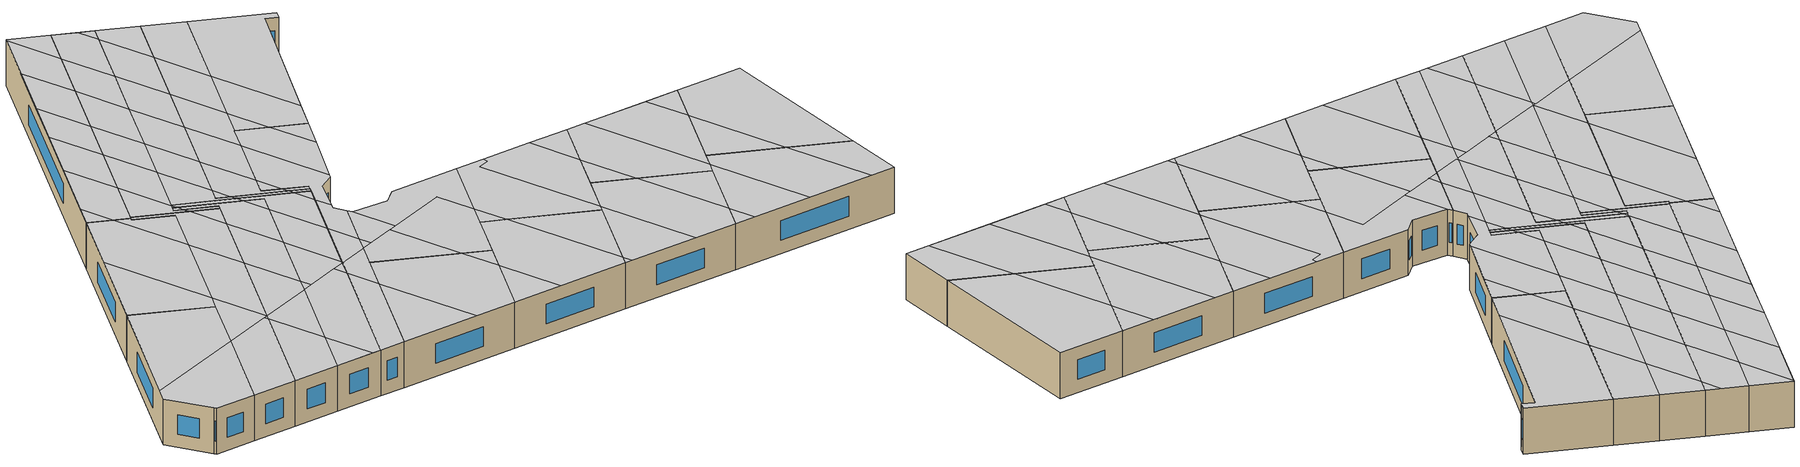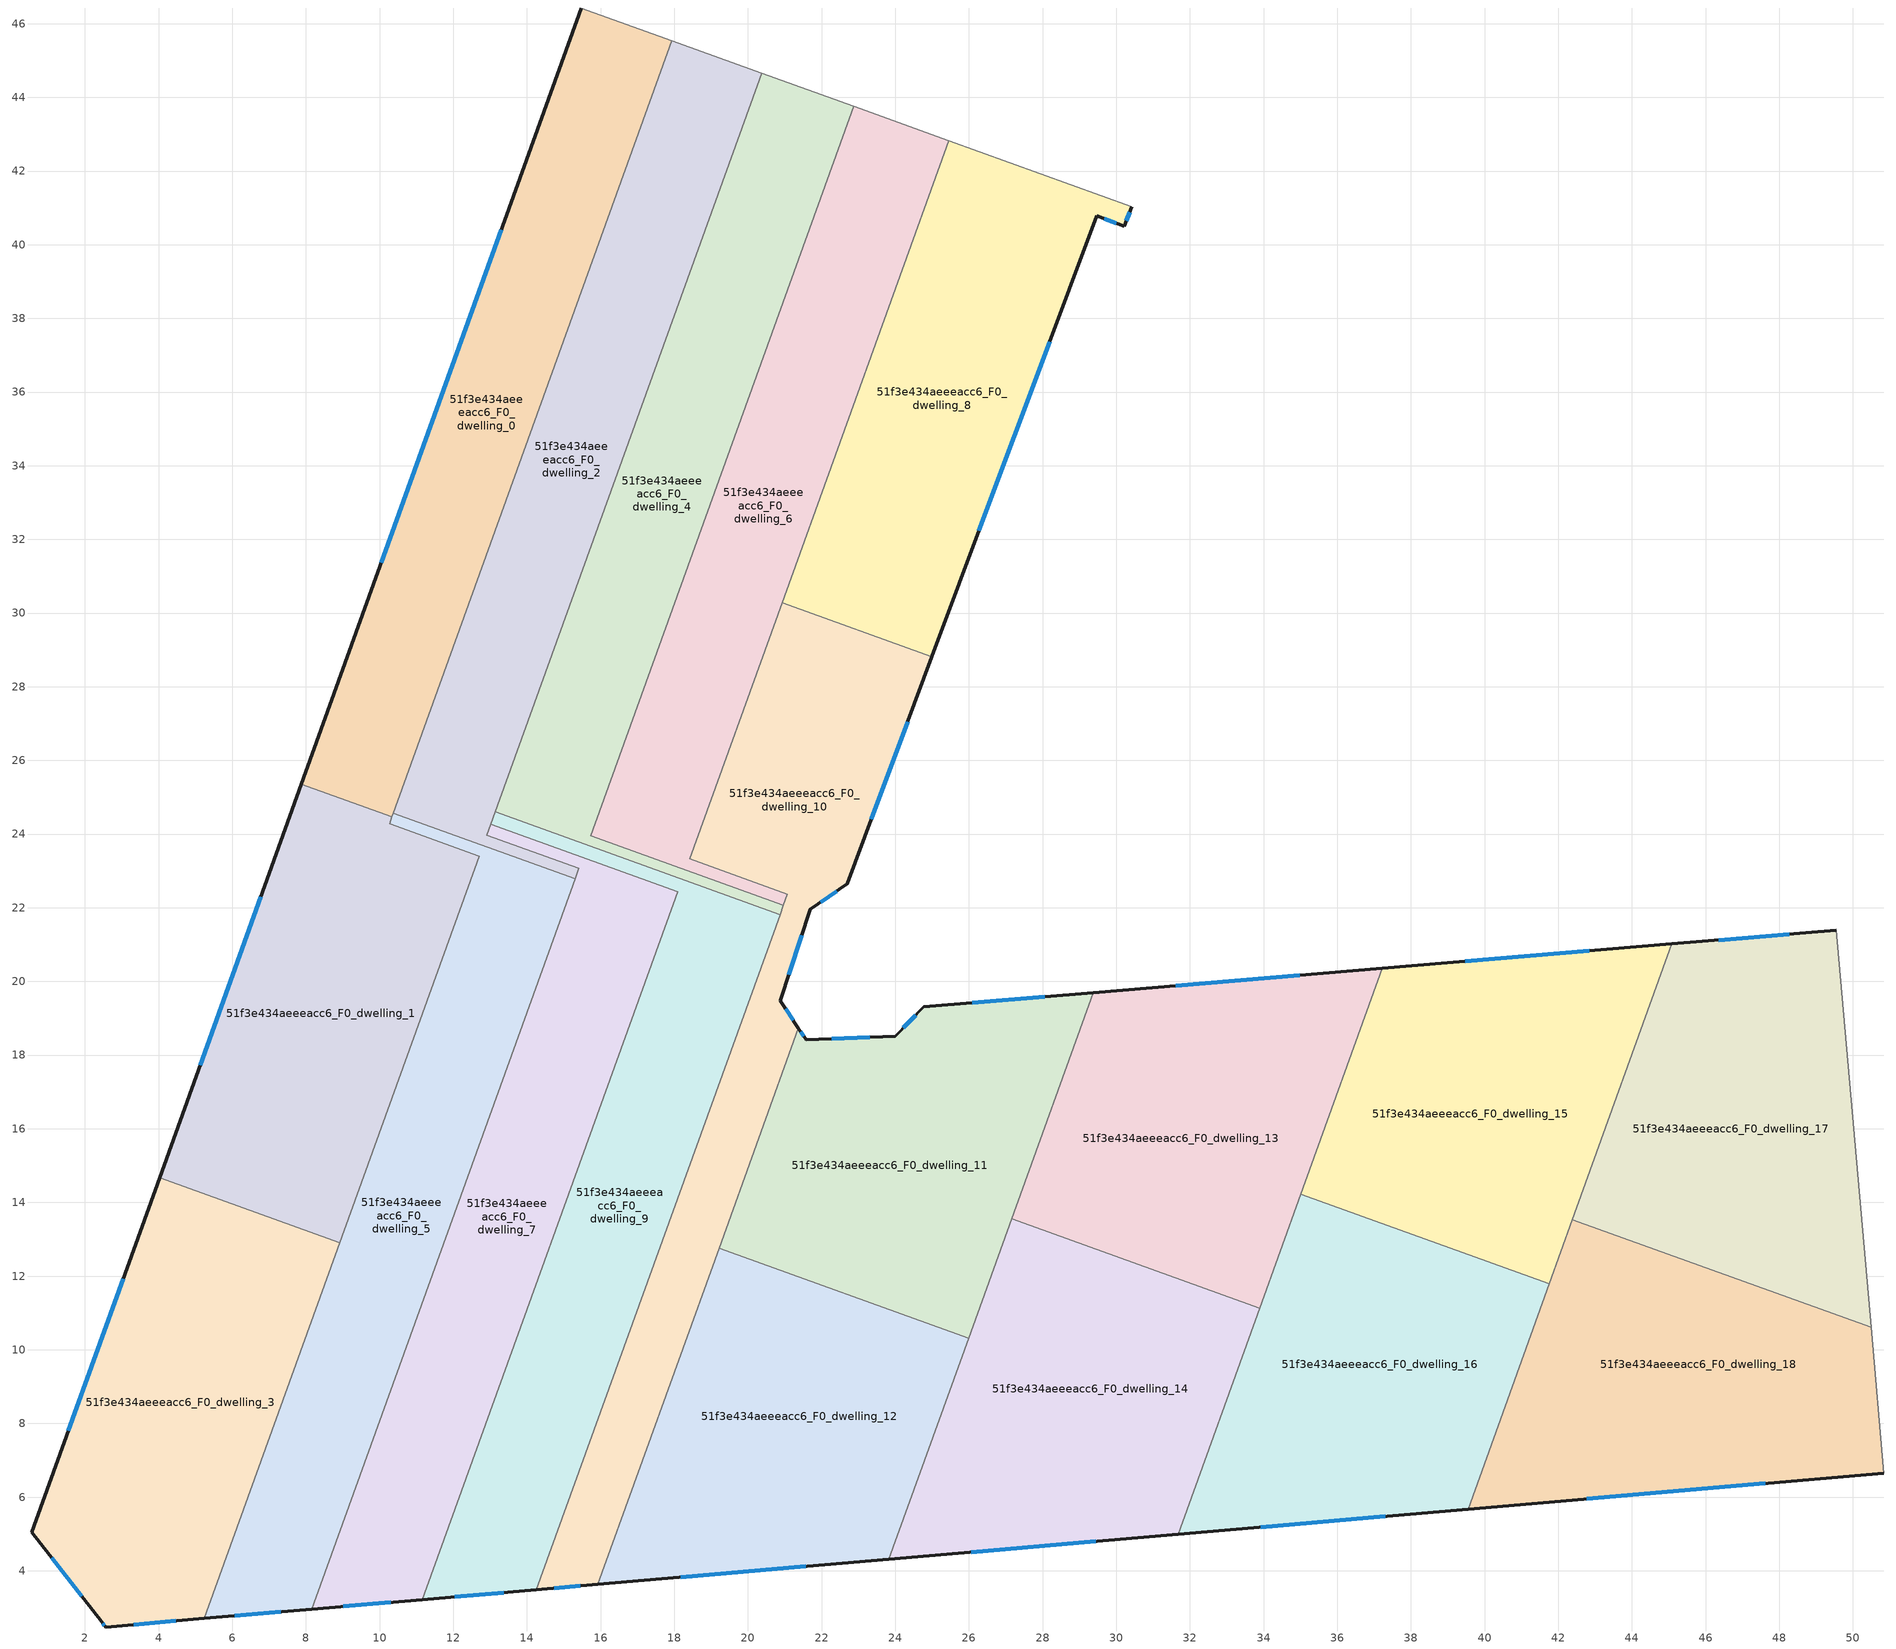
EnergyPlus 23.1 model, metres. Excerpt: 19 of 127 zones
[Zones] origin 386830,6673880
51f3e434aeeeacc6_F0_dwelling_0
 floor ground (EU_floor_Construction): 17.94,45.54 10.34,24.46 7.88,25.35 15.48,46.43 z0
 wall outside (EU_wall_Construction): 15.48,46.43 7.88,25.35 z0:3
 wall to 51f3e434aeeeacc6_F0_dwelling_1 (EU_wall_Construction): 7.88,25.35 10.34,24.46 z0:3
 wall adiabatic (EU_wall_Construction): 17.94,45.54 15.48,46.43 z0:3
 wall to 51f3e434aeeeacc6_F0_dwelling_2 (EU_wall_Construction): 10.38,24.57 17.94,45.54 z0:3
 wall to 51f3e434aeeeacc6_F0_dwelling_5 (EU_wall_Construction): 10.34,24.46 10.38,24.57 z0:3
 window (EU_Window_Construction): 13.31,40.4 10.05,31.37 z0.86:2.14
 ceiling to 51f3e434aeeeacc6_F1_dwelling_14 (EU_floor_Construction): 14.17,35.09 15.61,39.08 14.08,42.53 12.64,38.54 z3
 ceiling to 51f3e434aeeeacc6_F1_dwelling_10 (EU_floor_Construction): 9.37,24.81 8.44,26.91 7.88,25.35 z3
 ceiling to 51f3e434aeeeacc6_F1_dwelling_12 (EU_floor_Construction): 11.6,27.95 12.98,31.78 11.44,35.23 10.14,31.61 10.1,31.51 10.06,31.4 z3
 ceiling to 51f3e434aeeeacc6_F1_dwelling_15 (EU_floor_Construction): 15.61,39.08 16.97,42.84 15.43,46.29 14.15,42.73 14.1,42.58 14.08,42.53 z3
 ceiling to 51f3e434aeeeacc6_F1_dwelling_16 (EU_floor_Construction): 16.97,42.84 17.94,45.54 15.48,46.43 15.43,46.29 z3
 ceiling to 51f3e434aeeeacc6_F1_dwelling_13 (EU_floor_Construction): 12.98,31.78 14.17,35.09 12.64,38.54 11.44,35.23 z3
 ceiling to 51f3e434aeeeacc6_F1_dwelling_11 (EU_floor_Construction): 10.34,24.46 11.6,27.95 10.06,31.4 8.44,26.91 9.37,24.81 z3
51f3e434aeeeacc6_F0_dwelling_1
 floor ground (EU_floor_Construction): 12.71,23.4 8.92,12.91 4.03,14.68 7.88,25.35 10.34,24.46 10.27,24.28 z0
 wall outside (EU_wall_Construction): 7.88,25.35 4.03,14.68 z0:3
 wall to 51f3e434aeeeacc6_F0_dwelling_5 (EU_wall_Construction): 8.92,12.91 12.71,23.4 10.27,24.28 10.34,24.46 z0:3
 wall to 51f3e434aeeeacc6_F0_dwelling_3 (EU_wall_Construction): 4.03,14.68 8.92,12.91 z0:3
 window (EU_Window_Construction): 6.78,22.3 5.13,17.73 z0.86:2.14
 ceiling to 51f3e434aeeeacc6_F1_dwelling_10 (EU_floor_Construction): 9.28,13.91 11.49,20.04 9.37,24.81 7.88,25.35 6.23,20.78 z3
 ceiling to 51f3e434aeeeacc6_F1_dwelling_9 (EU_floor_Construction): 8.92,12.91 9.28,13.91 6.23,20.78 4.03,14.68 z3
 ceiling to 51f3e434aeeeacc6_F1_dwelling_11 (EU_floor_Construction): 11.49,20.04 12.71,23.4 10.27,24.28 10.34,24.46 9.37,24.81 z3
51f3e434aeeeacc6_F0_dwelling_10
 floor ground (EU_floor_Construction): 25,28.82 22.69,22.65 21.7,21.96 20.88,19.47 21.37,18.73 15.93,3.63 14.26,3.49 21.07,22.37 18.42,23.33 20.93,30.28 z0
 wall outside (EU_wall_Construction): 14.26,3.49 15.93,3.63 / 21.37,18.73 20.88,19.47 21.7,21.96 22.69,22.65 25,28.82 z0:3
 wall to 51f3e434aeeeacc6_F0_dwelling_6 (EU_wall_Construction): 20.93,30.28 18.42,23.33 21.07,22.37 20.97,22.07 z0:3
 wall to 51f3e434aeeeacc6_F0_dwelling_8 (EU_wall_Construction): 25,28.82 20.93,30.28 z0:3
 wall to 51f3e434aeeeacc6_F0_dwelling_9 (EU_wall_Construction): 20.87,21.81 14.26,3.49 z0:3
 wall to 51f3e434aeeeacc6_F0_dwelling_12 (EU_wall_Construction): 15.93,3.63 19.22,12.76 z0:3
 wall to 51f3e434aeeeacc6_F0_dwelling_11 (EU_wall_Construction): 19.22,12.76 21.37,18.73 z0:3
 wall to 51f3e434aeeeacc6_F0_dwelling_4 (EU_wall_Construction): 20.97,22.07 20.87,21.81 z0:3
 window (EU_Window_Construction): 14.74,3.53 15.45,3.59 / 23.35,24.41 24.34,27.05 / 21.98,22.15 22.41,22.45 / 21.11,20.18 21.47,21.25 / 21.23,18.94 21.02,19.26 z0.86:2.14
 ceiling to 51f3e434aeeeacc6_F1_dwelling_15 (EU_floor_Construction): 22.79,22.91 24.18,26.62 22.86,29.59 20.93,30.28 20.3,28.53 z3
 ceiling to 51f3e434aeeeacc6_F1_dwelling_14 (EU_floor_Construction): 20.98,19.77 21.7,21.96 22.69,22.65 22.79,22.91 20.3,28.53 18.86,24.54 19.59,22.91 21.07,22.37 20.97,22.07 20.51,20.82 z3
 ceiling to 51f3e434aeeeacc6_F1_dwelling_16 (EU_floor_Construction): 24.18,26.62 25,28.82 22.86,29.59 z3
 ceiling to 51f3e434aeeeacc6_F1_dwelling_13 (EU_floor_Construction): 19.59,22.91 18.86,24.54 18.42,23.33 z3; 20.21,15.51 21.37,18.73 20.88,19.47 20.98,19.77 20.51,20.82 19.32,17.51 z3
 ceiling to 51f3e434aeeeacc6_F1_dwelling_1 (EU_floor_Construction): 15.93,3.63 18.35,10.33 17.45,12.34 14.26,3.49 z3
 ceiling to 51f3e434aeeeacc6_F1_dwelling_12 (EU_floor_Construction): 19.81,14.4 20.21,15.51 19.32,17.51 17.94,13.68 17.98,13.58 18.12,13.64 z3
 ceiling adiabatic (EU_roof_Construction): 18.35,10.33 19.81,14.4 18.12,13.64 17.98,13.58 17.94,13.68 17.45,12.34 z3
51f3e434aeeeacc6_F0_dwelling_11
 floor ground (EU_floor_Construction): 29.37,19.7 25.99,10.32 19.22,12.76 21.37,18.73 21.58,18.42 24,18.51 24.78,19.31 z0
 wall outside (EU_wall_Construction): 29.37,19.7 24.78,19.31 24,18.51 21.58,18.42 21.37,18.73 z0:3
 wall to 51f3e434aeeeacc6_F0_dwelling_12 (EU_wall_Construction): 19.22,12.76 25.99,10.32 z0:3
 wall to 51f3e434aeeeacc6_F0_dwelling_13 (EU_wall_Construction): 27.16,13.55 29.37,19.7 z0:3
 wall to 51f3e434aeeeacc6_F0_dwelling_14 (EU_wall_Construction): 25.99,10.32 27.16,13.55 z0:3
 window (EU_Window_Construction): 21.52,18.51 21.43,18.64 / 23.31,18.49 22.27,18.44 / 24.55,19.08 24.22,18.74 / 28.06,19.59 26.09,19.42 z0.86:2.14
 ceiling to 51f3e434aeeeacc6_F1_dwelling_2 (EU_floor_Construction): 24.3,10.93 22.27,15.49 19.81,14.4 19.22,12.76 z3
 ceiling to 51f3e434aeeeacc6_F1_dwelling_4 (EU_floor_Construction): 27.71,15.09 29.37,19.69 24.78,19.31 24,18.51 21.58,18.42 22.78,15.71 26.67,17.44 z3
 ceiling to 51f3e434aeeeacc6_F1_dwelling_13 (EU_floor_Construction): 22.78,15.71 21.58,18.42 21.37,18.73 20.21,15.5 20.56,14.73 z3
 ceiling to 51f3e434aeeeacc6_F1_dwelling_3 (EU_floor_Construction): 25.99,10.32 27.71,15.09 26.67,17.44 22.27,15.49 24.3,10.93 z3
 ceiling to 51f3e434aeeeacc6_F1_dwelling_12 (EU_floor_Construction): 20.56,14.73 20.21,15.5 19.81,14.4 z3
51f3e434aeeeacc6_F0_dwelling_12
 floor ground (EU_floor_Construction): 25.99,10.32 23.83,4.31 15.93,3.63 19.22,12.76 z0
 wall outside (EU_wall_Construction): 15.93,3.63 23.83,4.31 z0:3
 wall to 51f3e434aeeeacc6_F0_dwelling_14 (EU_wall_Construction): 23.83,4.31 25.99,10.32 z0:3
 window (EU_Window_Construction): 18.18,3.83 21.57,4.12 z0.86:2.14
 ceiling to 51f3e434aeeeacc6_F1_dwelling_2 (EU_floor_Construction): 23.83,4.31 25.35,8.55 24.3,10.93 19.22,12.76 18.35,10.33 21.12,4.08 z3
 ceiling to 51f3e434aeeeacc6_F1_dwelling_1 (EU_floor_Construction): 21.12,4.08 18.35,10.33 15.93,3.63 z3
 ceiling to 51f3e434aeeeacc6_F1_dwelling_3 (EU_floor_Construction): 25.35,8.55 25.99,10.32 24.3,10.93 z3
51f3e434aeeeacc6_F0_dwelling_13
 floor ground (EU_floor_Construction): 37.22,20.36 33.89,11.12 27.16,13.55 29.37,19.7 z0
 wall outside (EU_wall_Construction): 37.22,20.36 29.37,19.7 z0:3
 wall to 51f3e434aeeeacc6_F0_dwelling_14 (EU_wall_Construction): 27.16,13.55 33.89,11.12 z0:3
 wall to 51f3e434aeeeacc6_F0_dwelling_15 (EU_wall_Construction): 35.01,14.23 37.22,20.36 z0:3
 wall to 51f3e434aeeeacc6_F0_dwelling_16 (EU_wall_Construction): 33.89,11.12 35.01,14.23 z0:3
 window (EU_Window_Construction): 34.98,20.17 31.62,19.88 z0.86:2.14
 ceiling to 51f3e434aeeeacc6_F1_dwelling_4 (EU_floor_Construction): 33.89,11.12 34.03,11.5 30.61,19.2 31.35,19.52 31.27,19.85 29.37,19.69 27.71,15.09 28.64,13.02 z3
 ceiling to 51f3e434aeeeacc6_F1_dwelling_5 (EU_floor_Construction): 34.03,11.5 35.98,16.9 34.54,20.13 31.27,19.85 31.35,19.52 30.61,19.2 z3
 ceiling to 51f3e434aeeeacc6_F1_dwelling_3 (EU_floor_Construction): 28.64,13.02 27.71,15.09 27.16,13.55 z3
 ceiling to 51f3e434aeeeacc6_F1_dwelling_6 (EU_floor_Construction): 35.98,16.9 37.22,20.36 34.54,20.13 z3
51f3e434aeeeacc6_F0_dwelling_14
 floor ground (EU_floor_Construction): 33.89,11.12 31.68,4.99 23.83,4.31 27.16,13.55 z0
 wall outside (EU_wall_Construction): 23.83,4.31 31.68,4.99 z0:3
 wall to 51f3e434aeeeacc6_F0_dwelling_16 (EU_wall_Construction): 31.68,4.99 33.89,11.12 z0:3
 window (EU_Window_Construction): 26.07,4.51 29.44,4.8 z0.86:2.14
 ceiling to 51f3e434aeeeacc6_F1_dwelling_3 (EU_floor_Construction): 31.68,4.99 31.92,5.64 28.64,13.02 27.16,13.55 25.35,8.55 27.11,4.6 27.38,4.62 z3
 ceiling to 51f3e434aeeeacc6_F1_dwelling_2 (EU_floor_Construction): 27.11,4.6 25.35,8.55 23.83,4.31 z3
 ceiling to 51f3e434aeeeacc6_F1_dwelling_4 (EU_floor_Construction): 31.92,5.64 33.89,11.12 28.64,13.02 z3
51f3e434aeeeacc6_F0_dwelling_15
 floor ground (EU_floor_Construction): 45.08,21.02 41.76,11.79 35.01,14.23 37.22,20.36 z0
 wall outside (EU_wall_Construction): 45.08,21.02 37.22,20.36 z0:3
 wall to 51f3e434aeeeacc6_F0_dwelling_16 (EU_wall_Construction): 35.01,14.23 41.76,11.79 z0:3
 wall to 51f3e434aeeeacc6_F0_dwelling_17 (EU_wall_Construction): 42.38,13.53 45.08,21.02 z0:3
 wall to 51f3e434aeeeacc6_F0_dwelling_18 (EU_wall_Construction): 41.76,11.79 42.38,13.53 z0:3
 window (EU_Window_Construction): 42.84,20.83 39.47,20.54 z0.86:2.14
 ceiling to 51f3e434aeeeacc6_F1_dwelling_6 (EU_floor_Construction): 41.76,11.79 42.02,12.53 38.5,20.46 37.22,20.36 35.98,16.9 37.58,13.3 z3
 ceiling to 51f3e434aeeeacc6_F1_dwelling_7 (EU_floor_Construction): 42.02,12.53 44.05,18.14 42.85,20.83 38.5,20.46 z3
 ceiling to 51f3e434aeeeacc6_F1_dwelling_5 (EU_floor_Construction): 37.58,13.3 35.98,16.9 35.01,14.23 z3
 ceiling to 51f3e434aeeeacc6_F1_dwelling_8 (EU_floor_Construction): 44.05,18.14 45.08,21.02 42.85,20.83 z3
51f3e434aeeeacc6_F0_dwelling_16
 floor ground (EU_floor_Construction): 41.76,11.79 39.55,5.67 31.68,4.99 35.01,14.23 z0
 wall outside (EU_wall_Construction): 31.68,4.99 39.55,5.67 z0:3
 wall to 51f3e434aeeeacc6_F0_dwelling_18 (EU_wall_Construction): 39.55,5.67 41.76,11.79 z0:3
 window (EU_Window_Construction): 33.93,5.19 37.3,5.48 z0.86:2.14
 ceiling to 51f3e434aeeeacc6_F1_dwelling_5 (EU_floor_Construction): 39.55,5.67 40.18,7.43 37.58,13.3 35.01,14.23 34.03,11.5 36.73,5.43 z3
 ceiling to 51f3e434aeeeacc6_F1_dwelling_4 (EU_floor_Construction): 36.73,5.43 34.03,11.5 31.92,5.64 32.18,5.04 z3
 ceiling to 51f3e434aeeeacc6_F1_dwelling_6 (EU_floor_Construction): 40.18,7.43 41.76,11.79 37.58,13.3 z3
 ceiling to 51f3e434aeeeacc6_F1_dwelling_3 (EU_floor_Construction): 32.18,5.04 31.92,5.64 31.68,4.99 z3
51f3e434aeeeacc6_F0_dwelling_17
 floor ground (EU_floor_Construction): 49.54,21.39 50.49,10.61 42.39,13.53 45.08,21.02 z0
 wall outside (EU_wall_Construction): 49.54,21.39 45.08,21.02 z0:3
 wall adiabatic (EU_wall_Construction): 50.49,10.61 49.54,21.39 z0:3
 wall to 51f3e434aeeeacc6_F0_dwelling_18 (EU_wall_Construction): 42.39,13.53 50.49,10.61 z0:3
 window (EU_Window_Construction): 48.27,21.28 46.36,21.12 z0.86:2.14
 ceiling to 51f3e434aeeeacc6_F1_dwelling_8 (EU_floor_Construction): 50.49,10.61 49.54,21.39 45.08,21.02 44.05,18.14 46.8,11.94 z3
 ceiling to 51f3e434aeeeacc6_F1_dwelling_7 (EU_floor_Construction): 46.8,11.94 44.05,18.14 42.39,13.53 z3
51f3e434aeeeacc6_F0_dwelling_18
 floor ground (EU_floor_Construction): 50.49,10.61 50.84,6.65 39.55,5.67 42.39,13.53 z0
 wall outside (EU_wall_Construction): 39.55,5.67 50.84,6.65 z0:3
 wall adiabatic (EU_wall_Construction): 50.84,6.65 50.49,10.61 z0:3
 window (EU_Window_Construction): 42.78,5.95 47.61,6.37 z0.86:2.14
 ceiling to 51f3e434aeeeacc6_F1_dwelling_7 (EU_floor_Construction): 49.22,6.51 46.8,11.94 42.39,13.53 42.02,12.53 44.86,6.13 z3
 ceiling to 51f3e434aeeeacc6_F1_dwelling_6 (EU_floor_Construction): 44.86,6.13 42.02,12.53 40.18,7.43 40.91,5.79 z3
 ceiling to 51f3e434aeeeacc6_F1_dwelling_5 (EU_floor_Construction): 40.91,5.79 40.18,7.43 39.55,5.67 z3
 ceiling to 51f3e434aeeeacc6_F1_dwelling_8 (EU_floor_Construction): 50.84,6.65 50.49,10.61 46.8,11.94 49.22,6.51 z3
51f3e434aeeeacc6_F0_dwelling_2
 floor ground (EU_floor_Construction): 20.37,44.66 12.91,23.97 15.41,23.07 15.31,22.79 10.38,24.57 17.94,45.54 z0
 wall to 51f3e434aeeeacc6_F0_dwelling_7 (EU_wall_Construction): 15.31,22.79 15.41,23.07 12.91,23.97 13.02,24.27 z0:3
 wall to 51f3e434aeeeacc6_F0_dwelling_5 (EU_wall_Construction): 10.38,24.57 15.31,22.79 z0:3
 wall adiabatic (EU_wall_Construction): 20.37,44.66 17.94,45.54 z0:3
 wall to 51f3e434aeeeacc6_F0_dwelling_4 (EU_wall_Construction): 13.14,24.6 20.37,44.66 z0:3
 wall to 51f3e434aeeeacc6_F0_dwelling_9 (EU_wall_Construction): 13.02,24.27 13.14,24.6 z0:3
 ceiling to 51f3e434aeeeacc6_F1_dwelling_12 (EU_floor_Construction): 13.11,24.54 14.5,28.36 12.98,31.78 11.6,27.95 z3; 15.31,22.79 15.41,23.07 13.45,23.78 13.62,23.4 z3
 ceiling to 51f3e434aeeeacc6_F1_dwelling_16 (EU_floor_Construction): 18.49,39.42 20.02,43.68 19.44,45 17.94,45.54 16.97,42.84 z3
 ceiling to 51f3e434aeeeacc6_F1_dwelling_13 (EU_floor_Construction): 14.5,28.36 15.69,31.67 14.17,35.09 12.98,31.78 z3
 ceiling to 51f3e434aeeeacc6_F1_dwelling_17 (EU_floor_Construction): 20.02,43.68 20.37,44.66 19.44,45 z3
 ceiling to 51f3e434aeeeacc6_F1_dwelling_14 (EU_floor_Construction): 15.69,31.67 17.13,35.66 15.61,39.08 14.17,35.09 z3
 ceiling to 51f3e434aeeeacc6_F1_dwelling_11 (EU_floor_Construction): 13.62,23.4 13.45,23.78 12.91,23.97 13.11,24.54 11.6,27.95 10.38,24.57 z3
 ceiling to 51f3e434aeeeacc6_F1_dwelling_15 (EU_floor_Construction): 17.13,35.66 18.49,39.42 16.97,42.84 15.61,39.08 z3
51f3e434aeeeacc6_F0_dwelling_3
 floor ground (EU_floor_Construction): 8.92,12.91 5.24,2.71 2.56,2.47 2.45,2.61 0.56,5.05 4.03,14.68 z0
 wall outside (EU_wall_Construction): 4.03,14.68 0.56,5.05 2.45,2.61 2.56,2.47 5.24,2.71 z0:3
 wall to 51f3e434aeeeacc6_F0_dwelling_5 (EU_wall_Construction): 5.24,2.71 8.92,12.91 z0:3
 window (EU_Window_Construction): 2.48,2.57 2.53,2.51 / 1.1,4.35 1.91,3.31 / 3.04,11.92 1.55,7.8 / 3.33,2.54 4.47,2.64 z0.86:2.14
 ceiling to 51f3e434aeeeacc6_F1_dwelling_0 (EU_floor_Construction): 5.24,2.71 7.48,8.91 0.9,5.99 0.56,5.05 2.45,2.61 2.56,2.47 z3
 ceiling to 51f3e434aeeeacc6_F1_dwelling_9 (EU_floor_Construction): 7.48,8.91 8.92,12.91 4.03,14.68 0.9,5.99 z3
51f3e434aeeeacc6_F0_dwelling_4
 floor ground (EU_floor_Construction): 22.88,43.76 15.73,23.96 20.97,22.07 20.87,21.81 13.14,24.6 20.37,44.66 z0
 wall adiabatic (EU_wall_Construction): 22.88,43.76 20.37,44.66 z0:3
 wall to 51f3e434aeeeacc6_F0_dwelling_6 (EU_wall_Construction): 20.97,22.07 15.73,23.96 22.88,43.76 z0:3
 wall to 51f3e434aeeeacc6_F0_dwelling_9 (EU_wall_Construction): 13.14,24.6 20.87,21.81 z0:3
 ceiling to 51f3e434aeeeacc6_F1_dwelling_13 (EU_floor_Construction): 19.92,22.16 19.76,22.51 16.59,23.65 16.74,23.3 z3; 16.06,24.85 17.25,28.16 15.69,31.67 14.5,28.36 z3
 ceiling to 51f3e434aeeeacc6_F1_dwelling_12 (EU_floor_Construction): 16.74,23.3 16.59,23.65 15.73,23.96 16.06,24.85 14.5,28.36 13.14,24.6 z3
 ceiling to 51f3e434aeeeacc6_F1_dwelling_14 (EU_floor_Construction): 20.87,21.81 20.97,22.07 19.76,22.51 19.92,22.16 z3; 17.25,28.16 18.69,32.15 17.13,35.66 15.69,31.67 z3
 ceiling to 51f3e434aeeeacc6_F1_dwelling_15 (EU_floor_Construction): 18.69,32.15 20.05,35.91 18.49,39.42 17.13,35.66 z3
 ceiling to 51f3e434aeeeacc6_F1_dwelling_17 (EU_floor_Construction): 21.58,40.17 22.88,43.76 20.37,44.66 20.02,43.68 z3
 ceiling to 51f3e434aeeeacc6_F1_dwelling_16 (EU_floor_Construction): 20.05,35.91 21.58,40.17 20.02,43.68 18.49,39.42 z3
51f3e434aeeeacc6_F0_dwelling_5
 floor ground (EU_floor_Construction): 15.31,22.79 8.16,2.96 5.24,2.71 12.71,23.4 10.27,24.28 10.38,24.57 z0
 wall outside (EU_wall_Construction): 5.24,2.71 8.16,2.96 z0:3
 wall to 51f3e434aeeeacc6_F0_dwelling_7 (EU_wall_Construction): 8.16,2.96 15.31,22.79 z0:3
 window (EU_Window_Construction): 6.07,2.78 7.33,2.89 z0.86:2.14
 ceiling to 51f3e434aeeeacc6_F1_dwelling_0 (EU_floor_Construction): 8.16,2.96 10.73,10.08 10.62,10.31 7.48,8.91 5.24,2.71 z3
 ceiling to 51f3e434aeeeacc6_F1_dwelling_11 (EU_floor_Construction): 13.05,16.53 14.68,21.02 13.62,23.4 10.38,24.57 10.27,24.28 12.71,23.4 11.49,20.04 z3
 ceiling to 51f3e434aeeeacc6_F1_dwelling_10 (EU_floor_Construction): 10.85,10.41 13.05,16.53 11.49,20.04 9.28,13.91 z3
 ceiling to 51f3e434aeeeacc6_F1_dwelling_9 (EU_floor_Construction): 10.84,10.41 9.28,13.91 7.48,8.91 z3
 ceiling to 51f3e434aeeeacc6_F1_dwelling_1 (EU_floor_Construction): 10.73,10.08 10.85,10.41 10.62,10.31 z3
 ceiling to 51f3e434aeeeacc6_F1_dwelling_12 (EU_floor_Construction): 14.68,21.02 15.31,22.79 13.62,23.4 z3
51f3e434aeeeacc6_F0_dwelling_6
 floor ground (EU_floor_Construction): 25.45,42.83 18.42,23.33 21.07,22.37 20.97,22.07 15.73,23.96 22.88,43.76 z0
 wall adiabatic (EU_wall_Construction): 25.45,42.83 22.88,43.76 z0:3
 wall to 51f3e434aeeeacc6_F0_dwelling_8 (EU_wall_Construction): 20.93,30.28 25.45,42.83 z0:3
 ceiling to 51f3e434aeeeacc6_F1_dwelling_14 (EU_floor_Construction): 18.86,24.54 20.3,28.53 18.69,32.15 17.25,28.16 z3; 20.97,22.07 21.07,22.37 19.59,22.91 19.76,22.51 z3
 ceiling to 51f3e434aeeeacc6_F1_dwelling_15 (EU_floor_Construction): 20.3,28.53 21.65,32.3 20.05,35.91 18.69,32.15 z3
 ceiling to 51f3e434aeeeacc6_F1_dwelling_13 (EU_floor_Construction): 19.76,22.51 19.59,22.91 18.42,23.33 18.86,24.54 17.25,28.16 16.06,24.85 16.59,23.65 z3
 ceiling to 51f3e434aeeeacc6_F1_dwelling_17 (EU_floor_Construction): 23.19,36.56 25.45,42.83 22.88,43.76 21.58,40.17 z3
 ceiling to 51f3e434aeeeacc6_F1_dwelling_12 (EU_floor_Construction): 16.59,23.65 16.06,24.85 15.73,23.96 z3
 ceiling to 51f3e434aeeeacc6_F1_dwelling_16 (EU_floor_Construction): 21.65,32.3 23.19,36.56 21.58,40.17 20.05,35.91 z3
51f3e434aeeeacc6_F0_dwelling_7
 floor ground (EU_floor_Construction): 18.1,22.44 11.16,3.22 8.16,2.96 15.41,23.07 12.91,23.97 13.02,24.27 z0
 wall outside (EU_wall_Construction): 8.16,2.96 11.16,3.22 z0:3
 wall to 51f3e434aeeeacc6_F0_dwelling_9 (EU_wall_Construction): 11.16,3.22 18.1,22.44 13.02,24.27 z0:3
 window (EU_Window_Construction): 9.02,3.03 10.3,3.14 z0.86:2.14
 ceiling to 51f3e434aeeeacc6_F1_dwelling_11 (EU_floor_Construction): 14.66,12.91 16.28,17.41 14.68,21.02 13.05,16.53 z3; 13.45,23.78 13.27,24.18 13.02,24.27 12.91,23.97 z3
 ceiling to 51f3e434aeeeacc6_F1_dwelling_0 (EU_floor_Construction): 11.16,3.22 12.33,6.46 10.73,10.08 8.16,2.96 z3
 ceiling to 51f3e434aeeeacc6_F1_dwelling_13 (EU_floor_Construction): 17.66,21.24 18.1,22.44 16.95,22.85 z3
 ceiling to 51f3e434aeeeacc6_F1_dwelling_10 (EU_floor_Construction): 14.31,11.95 14.66,12.91 13.05,16.53 10.85,10.41 z3
 ceiling to 51f3e434aeeeacc6_F1_dwelling_12 (EU_floor_Construction): 16.28,17.41 17.66,21.24 16.95,22.85 13.27,24.18 13.45,23.78 15.41,23.07 14.68,21.02 z3
 ceiling to 51f3e434aeeeacc6_F1_dwelling_1 (EU_floor_Construction): 12.33,6.46 14.31,11.95 10.85,10.41 10.73,10.08 z3
51f3e434aeeeacc6_F0_dwelling_8
 floor ground (EU_floor_Construction): 30.42,41.03 30.22,40.5 29.47,40.78 25,28.82 20.93,30.28 25.45,42.83 z0
 wall outside (EU_wall_Construction): 25,28.82 29.47,40.78 30.22,40.5 30.42,41.03 z0:3
 wall adiabatic (EU_wall_Construction): 30.42,41.03 25.45,42.83 z0:3
 window (EU_Window_Construction): 30.28,40.65 30.37,40.88 / 29.68,40.7 30,40.58 / 26.27,32.23 28.19,37.36 z0.86:2.14
 ceiling to 51f3e434aeeeacc6_F1_dwelling_16 (EU_floor_Construction): 25,28.82 25.74,30.81 23.19,36.56 21.65,32.3 22.86,29.59 z3
 ceiling to 51f3e434aeeeacc6_F1_dwelling_17 (EU_floor_Construction): 25.74,30.81 29.47,40.78 30.22,40.5 30.42,41.03 25.45,42.83 23.19,36.56 z3
 ceiling to 51f3e434aeeeacc6_F1_dwelling_15 (EU_floor_Construction): 22.86,29.59 21.65,32.3 20.93,30.28 z3
51f3e434aeeeacc6_F0_dwelling_9
 floor ground (EU_floor_Construction): 20.87,21.81 14.26,3.49 11.16,3.22 18.1,22.44 13.02,24.27 13.14,24.6 z0
 wall outside (EU_wall_Construction): 11.16,3.22 14.26,3.49 z0:3
 window (EU_Window_Construction): 12.05,3.29 13.38,3.41 z0.86:2.14
 ceiling to 51f3e434aeeeacc6_F1_dwelling_1 (EU_floor_Construction): 14.26,3.49 17.45,12.34 17.08,13.18 14.31,11.95 12.33,6.46 13.68,3.44 z3
 ceiling to 51f3e434aeeeacc6_F1_dwelling_10 (EU_floor_Construction): 14.96,12.24 14.66,12.91 14.31,11.95 z3
 ceiling to 51f3e434aeeeacc6_F1_dwelling_13 (EU_floor_Construction): 19.32,17.51 20.51,20.82 19.92,22.16 16.74,23.3 16.95,22.85 18.1,22.44 17.66,21.24 z3
 ceiling to 51f3e434aeeeacc6_F1_dwelling_2 (EU_floor_Construction): 17.45,12.34 17.89,13.54 17.08,13.18 z3
 ceiling to 51f3e434aeeeacc6_F1_dwelling_12 (EU_floor_Construction): 16.95,22.85 16.74,23.3 13.14,24.6 13.12,24.54 13.27,24.18 z3; 17.94,13.68 19.32,17.51 17.66,21.24 16.28,17.41 z3
 ceiling to 51f3e434aeeeacc6_F1_dwelling_14 (EU_floor_Construction): 20.51,20.82 20.87,21.81 19.92,22.16 z3
 ceiling to 51f3e434aeeeacc6_F1_dwelling_0 (EU_floor_Construction): 13.68,3.44 12.33,6.46 11.16,3.22 z3
 ceiling to 51f3e434aeeeacc6_F1_dwelling_11 (EU_floor_Construction): 13.27,24.18 13.12,24.54 13.02,24.27 z3; 17.89,13.54 17.94,13.68 16.28,17.41 14.66,12.91 14.96,12.24 z3
[Building]
EU S2 Campaign: North Axis=0; Terrain=City; Solar Distribution=FullExterior
[Site:Location]
Helsinki-Vantaa.AP: Latitude=60.317; Longitude=24.963; Time Zone=2; Elevation=54.6
[SizingPeriod:WeatherFileDays]
AnnualSizingPeriod: Begin Month=1; Begin Day of Month=1; End Month=12; End Day of Month=31; Day of Week for Start Day=Monday; Use Weather File Daylight Saving Period=No; Use Weather File Rain and Snow Indicators=No
[MATERIAL]
EU_InternalMass_Material: Roughness=MediumRough; Thickness=0.1; Conductivity=1; Density=1800; Specific Heat=900; Thermal Absorptance=0.9; Solar Absorptance=0.7; Visible Absorptance=0.7
[MATERIAL:NOMASS] Roughness=MediumRough; Thermal Absorptance=0.9; Solar Absorptance=0.7; Visible Absorptance=0.7
Name | Thermal Resistance
EU_wall_NoMass | 1.10183
EU_roof_NoMass; EU_floor_NoMass | 1.70606
[WINDOWMATERIAL:SIMPLEGLAZINGSYSTEM]
EU_Window_SimpleGlazing: UFactor=3.11035; Solar Heat Gain Coefficient=0.8; Visible Transmittance=0.8
[CONSTRUCTION]
EU_wall_Construction: EU_wall_NoMass
EU_roof_Construction: EU_roof_NoMass
EU_floor_Construction: EU_floor_NoMass
EU_Window_Construction: EU_Window_SimpleGlazing
EU_InternalMass_Construction: EU_InternalMass_Material
[ZONE] Type=1; Multiplier=1; Ceiling Height=autocalculate; Floor Area=autocalculate; Part of Total Floor Area=Yes
Name | Volume
51f3e434aeeeacc6_F0_dwelling_0 | 175.535
51f3e434aeeeacc6_F0_dwelling_1 | 175.537
51f3e434aeeeacc6_F0_dwelling_10 | 177.395
51f3e434aeeeacc6_F0_dwelling_11 | 173.659
51f3e434aeeeacc6_F0_dwelling_12 | 173.646
51f3e434aeeeacc6_F0_dwelling_13 | 175.526
51f3e434aeeeacc6_F0_dwelling_14; 51f3e434aeeeacc6_F0_dwelling_6 | 175.51
51f3e434aeeeacc6_F0_dwelling_15; 51f3e434aeeeacc6_F0_dwelling_18 | 175.511
51f3e434aeeeacc6_F0_dwelling_16 | 175.534
51f3e434aeeeacc6_F0_dwelling_17 | 175.517
51f3e434aeeeacc6_F0_dwelling_2 | 175.507
51f3e434aeeeacc6_F0_dwelling_3; 51f3e434aeeeacc6_F0_dwelling_5 | 175.521
51f3e434aeeeacc6_F0_dwelling_4 | 174.73
51f3e434aeeeacc6_F0_dwelling_7 | 175.493
51f3e434aeeeacc6_F0_dwelling_8 | 177.399
51f3e434aeeeacc6_F0_dwelling_9 | 176.33
[INTERNALMASS] Construction=EU_InternalMass_Construction
Name | Zone or ZoneList | Surface Area
51f3e434aeeeacc6_F0_dwelling_0_EU_InternalMass | 51f3e434aeeeacc6_F0_dwelling_0 | 58.5122
51f3e434aeeeacc6_F0_dwelling_1_EU_InternalMass | 51f3e434aeeeacc6_F0_dwelling_1 | 58.5104
51f3e434aeeeacc6_F0_dwelling_2_EU_InternalMass | 51f3e434aeeeacc6_F0_dwelling_2 | 58.502
51f3e434aeeeacc6_F0_dwelling_3_EU_InternalMass | 51f3e434aeeeacc6_F0_dwelling_3 | 58.5077
51f3e434aeeeacc6_F0_dwelling_4_EU_InternalMass | 51f3e434aeeeacc6_F0_dwelling_4 | 58.2476
51f3e434aeeeacc6_F0_dwelling_5_EU_InternalMass | 51f3e434aeeeacc6_F0_dwelling_5 | 58.5063
51f3e434aeeeacc6_F0_dwelling_6_EU_InternalMass | 51f3e434aeeeacc6_F0_dwelling_6 | 58.5023
51f3e434aeeeacc6_F0_dwelling_7_EU_InternalMass | 51f3e434aeeeacc6_F0_dwelling_7 | 58.4979
51f3e434aeeeacc6_F0_dwelling_8_EU_InternalMass | 51f3e434aeeeacc6_F0_dwelling_8 | 59.1299
51f3e434aeeeacc6_F0_dwelling_9_EU_InternalMass | 51f3e434aeeeacc6_F0_dwelling_9 | 58.7692
51f3e434aeeeacc6_F0_dwelling_10_EU_InternalMass | 51f3e434aeeeacc6_F0_dwelling_10 | 59.1313
51f3e434aeeeacc6_F0_dwelling_11_EU_InternalMass | 51f3e434aeeeacc6_F0_dwelling_11 | 57.886
51f3e434aeeeacc6_F0_dwelling_12_EU_InternalMass | 51f3e434aeeeacc6_F0_dwelling_12 | 57.8807
51f3e434aeeeacc6_F0_dwelling_13_EU_InternalMass | 51f3e434aeeeacc6_F0_dwelling_13 | 58.5072
51f3e434aeeeacc6_F0_dwelling_14_EU_InternalMass | 51f3e434aeeeacc6_F0_dwelling_14 | 58.5033
51f3e434aeeeacc6_F0_dwelling_15_EU_InternalMass | 51f3e434aeeeacc6_F0_dwelling_15 | 58.5058
51f3e434aeeeacc6_F0_dwelling_16_EU_InternalMass | 51f3e434aeeeacc6_F0_dwelling_16 | 58.5112
51f3e434aeeeacc6_F0_dwelling_17_EU_InternalMass | 51f3e434aeeeacc6_F0_dwelling_17 | 58.5063
51f3e434aeeeacc6_F0_dwelling_18_EU_InternalMass | 51f3e434aeeeacc6_F0_dwelling_18 | 58.5024
[OTHEREQUIPMENT] Fuel Type=Electricity; Design Level Calculation Method=Watts/Area; Power per Zone Floor Area=1; Fraction Latent=0; Fraction Radiant=0; Fraction Lost=0; Carbon Dioxide Generation Rate=0; EndUse Subcategory=EU_Step8_InternalGains
Name | Zone or ZoneList or Space or SpaceList | Schedule
EU_Step8_InternalGain_51f3e434aeeeacc6_F0_dwelling_0_f000 | 51f3e434aeeeacc6_F0_dwelling_0 | EU_Step8_GainSchedule_51f3e434aeeeacc6_F0_dwelling_0_f000
EU_Step8_InternalGain_51f3e434aeeeacc6_F0_dwelling_1_f000 | 51f3e434aeeeacc6_F0_dwelling_1 | EU_Step8_GainSchedule_51f3e434aeeeacc6_F0_dwelling_1_f000
EU_Step8_InternalGain_51f3e434aeeeacc6_F0_dwelling_2_f000 | 51f3e434aeeeacc6_F0_dwelling_2 | EU_Step8_GainSchedule_51f3e434aeeeacc6_F0_dwelling_2_f000
EU_Step8_InternalGain_51f3e434aeeeacc6_F0_dwelling_3_f000 | 51f3e434aeeeacc6_F0_dwelling_3 | EU_Step8_GainSchedule_51f3e434aeeeacc6_F0_dwelling_3_f000
EU_Step8_InternalGain_51f3e434aeeeacc6_F0_dwelling_4_f000 | 51f3e434aeeeacc6_F0_dwelling_4 | EU_Step8_GainSchedule_51f3e434aeeeacc6_F0_dwelling_4_f000
EU_Step8_InternalGain_51f3e434aeeeacc6_F0_dwelling_5_f000 | 51f3e434aeeeacc6_F0_dwelling_5 | EU_Step8_GainSchedule_51f3e434aeeeacc6_F0_dwelling_5_f000
EU_Step8_InternalGain_51f3e434aeeeacc6_F0_dwelling_6_f000 | 51f3e434aeeeacc6_F0_dwelling_6 | EU_Step8_GainSchedule_51f3e434aeeeacc6_F0_dwelling_6_f000
EU_Step8_InternalGain_51f3e434aeeeacc6_F0_dwelling_7_f000 | 51f3e434aeeeacc6_F0_dwelling_7 | EU_Step8_GainSchedule_51f3e434aeeeacc6_F0_dwelling_7_f000
EU_Step8_InternalGain_51f3e434aeeeacc6_F0_dwelling_8_f000 | 51f3e434aeeeacc6_F0_dwelling_8 | EU_Step8_GainSchedule_51f3e434aeeeacc6_F0_dwelling_8_f000
EU_Step8_InternalGain_51f3e434aeeeacc6_F0_dwelling_9_f000 | 51f3e434aeeeacc6_F0_dwelling_9 | EU_Step8_GainSchedule_51f3e434aeeeacc6_F0_dwelling_9_f000
EU_Step8_InternalGain_51f3e434aeeeacc6_F0_dwelling_10_f000 | 51f3e434aeeeacc6_F0_dwelling_10 | EU_Step8_GainSchedule_51f3e434aeeeacc6_F0_dwelling_10_f000
EU_Step8_InternalGain_51f3e434aeeeacc6_F0_dwelling_11_f000 | 51f3e434aeeeacc6_F0_dwelling_11 | EU_Step8_GainSchedule_51f3e434aeeeacc6_F0_dwelling_11_f000
EU_Step8_InternalGain_51f3e434aeeeacc6_F0_dwelling_12_f000 | 51f3e434aeeeacc6_F0_dwelling_12 | EU_Step8_GainSchedule_51f3e434aeeeacc6_F0_dwelling_12_f000
EU_Step8_InternalGain_51f3e434aeeeacc6_F0_dwelling_13_f000 | 51f3e434aeeeacc6_F0_dwelling_13 | EU_Step8_GainSchedule_51f3e434aeeeacc6_F0_dwelling_13_f000
EU_Step8_InternalGain_51f3e434aeeeacc6_F0_dwelling_14_f000 | 51f3e434aeeeacc6_F0_dwelling_14 | EU_Step8_GainSchedule_51f3e434aeeeacc6_F0_dwelling_14_f000
EU_Step8_InternalGain_51f3e434aeeeacc6_F0_dwelling_15_f000 | 51f3e434aeeeacc6_F0_dwelling_15 | EU_Step8_GainSchedule_51f3e434aeeeacc6_F0_dwelling_15_f000
EU_Step8_InternalGain_51f3e434aeeeacc6_F0_dwelling_16_f000 | 51f3e434aeeeacc6_F0_dwelling_16 | EU_Step8_GainSchedule_51f3e434aeeeacc6_F0_dwelling_16_f000
EU_Step8_InternalGain_51f3e434aeeeacc6_F0_dwelling_17_f000 | 51f3e434aeeeacc6_F0_dwelling_17 | EU_Step8_GainSchedule_51f3e434aeeeacc6_F0_dwelling_17_f000
EU_Step8_InternalGain_51f3e434aeeeacc6_F0_dwelling_18_f000 | 51f3e434aeeeacc6_F0_dwelling_18 | EU_Step8_GainSchedule_51f3e434aeeeacc6_F0_dwelling_18_f000
[ZONEVENTILATION:DESIGNFLOWRATE] Schedule=EU_AlwaysOn; Design Flow Rate Calculation Method=AirChanges/Hour; Air Changes per Hour=0.756316; Ventilation Type=Natural; Fan Pressure Rise=0; Fan Total Efficiency=1; Constant Term Coefficient=1; Temperature Term Coefficient=0; Velocity Term Coefficient=0; Velocity Squared Term Coefficient=0; Minimum Indoor Temperature=-100; Maximum Indoor Temperature=100; Delta Temperature=-100; Minimum Outdoor Temperature=-100; Maximum Outdoor Temperature=100; Maximum Wind Speed=40
Name | Zone or ZoneList or Space or SpaceList
EU_ConstantAir_51f3e434aeeeacc6_F0_dwelling_0 | 51f3e434aeeeacc6_F0_dwelling_0
EU_ConstantAir_51f3e434aeeeacc6_F0_dwelling_1 | 51f3e434aeeeacc6_F0_dwelling_1
EU_ConstantAir_51f3e434aeeeacc6_F0_dwelling_2 | 51f3e434aeeeacc6_F0_dwelling_2
EU_ConstantAir_51f3e434aeeeacc6_F0_dwelling_3 | 51f3e434aeeeacc6_F0_dwelling_3
EU_ConstantAir_51f3e434aeeeacc6_F0_dwelling_4 | 51f3e434aeeeacc6_F0_dwelling_4
EU_ConstantAir_51f3e434aeeeacc6_F0_dwelling_5 | 51f3e434aeeeacc6_F0_dwelling_5
EU_ConstantAir_51f3e434aeeeacc6_F0_dwelling_6 | 51f3e434aeeeacc6_F0_dwelling_6
EU_ConstantAir_51f3e434aeeeacc6_F0_dwelling_7 | 51f3e434aeeeacc6_F0_dwelling_7
EU_ConstantAir_51f3e434aeeeacc6_F0_dwelling_8 | 51f3e434aeeeacc6_F0_dwelling_8
EU_ConstantAir_51f3e434aeeeacc6_F0_dwelling_9 | 51f3e434aeeeacc6_F0_dwelling_9
EU_ConstantAir_51f3e434aeeeacc6_F0_dwelling_10 | 51f3e434aeeeacc6_F0_dwelling_10
EU_ConstantAir_51f3e434aeeeacc6_F0_dwelling_11 | 51f3e434aeeeacc6_F0_dwelling_11
EU_ConstantAir_51f3e434aeeeacc6_F0_dwelling_12 | 51f3e434aeeeacc6_F0_dwelling_12
EU_ConstantAir_51f3e434aeeeacc6_F0_dwelling_13 | 51f3e434aeeeacc6_F0_dwelling_13
EU_ConstantAir_51f3e434aeeeacc6_F0_dwelling_14 | 51f3e434aeeeacc6_F0_dwelling_14
EU_ConstantAir_51f3e434aeeeacc6_F0_dwelling_15 | 51f3e434aeeeacc6_F0_dwelling_15
EU_ConstantAir_51f3e434aeeeacc6_F0_dwelling_16 | 51f3e434aeeeacc6_F0_dwelling_16
EU_ConstantAir_51f3e434aeeeacc6_F0_dwelling_17 | 51f3e434aeeeacc6_F0_dwelling_17
EU_ConstantAir_51f3e434aeeeacc6_F0_dwelling_18 | 51f3e434aeeeacc6_F0_dwelling_18
[HVACTEMPLATE:THERMOSTAT] Constant Heating Setpoint=20; Constant Cooling Setpoint=50
EU_HeatOnly_51f3e434aeeeacc6_F0_dwelling_0; EU_HeatOnly_51f3e434aeeeacc6_F0_dwelling_1; EU_HeatOnly_51f3e434aeeeacc6_F0_dwelling_2; EU_HeatOnly_51f3e434aeeeacc6_F0_dwelling_3; EU_HeatOnly_51f3e434aeeeacc6_F0_dwelling_4; EU_HeatOnly_51f3e434aeeeacc6_F0_dwelling_5; EU_HeatOnly_51f3e434aeeeacc6_F0_dwelling_6; EU_HeatOnly_51f3e434aeeeacc6_F0_dwelling_7; EU_HeatOnly_51f3e434aeeeacc6_F0_dwelling_8; EU_HeatOnly_51f3e434aeeeacc6_F0_dwelling_9; EU_HeatOnly_51f3e434aeeeacc6_F0_dwelling_10; EU_HeatOnly_51f3e434aeeeacc6_F0_dwelling_11; EU_HeatOnly_51f3e434aeeeacc6_F0_dwelling_12; EU_HeatOnly_51f3e434aeeeacc6_F0_dwelling_13; EU_HeatOnly_51f3e434aeeeacc6_F0_dwelling_14; EU_HeatOnly_51f3e434aeeeacc6_F0_dwelling_15; EU_HeatOnly_51f3e434aeeeacc6_F0_dwelling_16; EU_HeatOnly_51f3e434aeeeacc6_F0_dwelling_17; EU_HeatOnly_51f3e434aeeeacc6_F0_dwelling_18; EU_HeatOnly_51f3e434aeeeacc6_F1_dwelling_0; EU_HeatOnly_51f3e434aeeeacc6_F1_dwelling_1; EU_HeatOnly_51f3e434aeeeacc6_F1_dwelling_2; EU_HeatOnly_51f3e434aeeeacc6_F1_dwelling_3; EU_HeatOnly_51f3e434aeeeacc6_F1_dwelling_4; EU_HeatOnly_51f3e434aeeeacc6_F1_dwelling_5; EU_HeatOnly_51f3e434aeeeacc6_F1_dwelling_6; EU_HeatOnly_51f3e434aeeeacc6_F1_dwelling_7; EU_HeatOnly_51f3e434aeeeacc6_F1_dwelling_8; EU_HeatOnly_51f3e434aeeeacc6_F1_dwelling_9; EU_HeatOnly_51f3e434aeeeacc6_F1_dwelling_10; EU_HeatOnly_51f3e434aeeeacc6_F1_dwelling_11; EU_HeatOnly_51f3e434aeeeacc6_F1_dwelling_12; EU_HeatOnly_51f3e434aeeeacc6_F1_dwelling_13; EU_HeatOnly_51f3e434aeeeacc6_F1_dwelling_14; EU_HeatOnly_51f3e434aeeeacc6_F1_dwelling_15; EU_HeatOnly_51f3e434aeeeacc6_F1_dwelling_16; EU_HeatOnly_51f3e434aeeeacc6_F1_dwelling_17; EU_HeatOnly_51f3e434aeeeacc6_F2_dwelling_0; EU_HeatOnly_51f3e434aeeeacc6_F2_dwelling_1; EU_HeatOnly_51f3e434aeeeacc6_F2_dwelling_2; EU_HeatOnly_51f3e434aeeeacc6_F2_dwelling_3; EU_HeatOnly_51f3e434aeeeacc6_F2_dwelling_4; EU_HeatOnly_51f3e434aeeeacc6_F2_dwelling_5; EU_HeatOnly_51f3e434aeeeacc6_F2_dwelling_6; EU_HeatOnly_51f3e434aeeeacc6_F2_dwelling_7; EU_HeatOnly_51f3e434aeeeacc6_F2_dwelling_8; EU_HeatOnly_51f3e434aeeeacc6_F2_dwelling_9; EU_HeatOnly_51f3e434aeeeacc6_F2_dwelling_10; EU_HeatOnly_51f3e434aeeeacc6_F2_dwelling_11; EU_HeatOnly_51f3e434aeeeacc6_F2_dwelling_12; EU_HeatOnly_51f3e434aeeeacc6_F2_dwelling_13; EU_HeatOnly_51f3e434aeeeacc6_F2_dwelling_14; EU_HeatOnly_51f3e434aeeeacc6_F2_dwelling_15; EU_HeatOnly_51f3e434aeeeacc6_F2_dwelling_16; EU_HeatOnly_51f3e434aeeeacc6_F2_dwelling_17; EU_HeatOnly_51f3e434aeeeacc6_F3_dwelling_0; EU_HeatOnly_51f3e434aeeeacc6_F3_dwelling_1; EU_HeatOnly_51f3e434aeeeacc6_F3_dwelling_2; EU_HeatOnly_51f3e434aeeeacc6_F3_dwelling_3; EU_HeatOnly_51f3e434aeeeacc6_F3_dwelling_4; EU_HeatOnly_51f3e434aeeeacc6_F3_dwelling_5; EU_HeatOnly_51f3e434aeeeacc6_F3_dwelling_6; EU_HeatOnly_51f3e434aeeeacc6_F3_dwelling_7; EU_HeatOnly_51f3e434aeeeacc6_F3_dwelling_8; EU_HeatOnly_51f3e434aeeeacc6_F3_dwelling_9; EU_HeatOnly_51f3e434aeeeacc6_F3_dwelling_10; EU_HeatOnly_51f3e434aeeeacc6_F3_dwelling_11; EU_HeatOnly_51f3e434aeeeacc6_F3_dwelling_12; EU_HeatOnly_51f3e434aeeeacc6_F3_dwelling_13; EU_HeatOnly_51f3e434aeeeacc6_F3_dwelling_14; EU_HeatOnly_51f3e434aeeeacc6_F3_dwelling_15; EU_HeatOnly_51f3e434aeeeacc6_F3_dwelling_16; EU_HeatOnly_51f3e434aeeeacc6_F3_dwelling_17; EU_HeatOnly_51f3e434aeeeacc6_F4_dwelling_0; EU_HeatOnly_51f3e434aeeeacc6_F4_dwelling_1; EU_HeatOnly_51f3e434aeeeacc6_F4_dwelling_2
[HVACTEMPLATE:ZONE:IDEALLOADSAIRSYSTEM] System Availability Schedule=EU_AlwaysOn; Maximum Heating Supply Air Temperature=50; Minimum Cooling Supply Air Temperature=13; Maximum Heating Supply Air Humidity Ratio=0.0156; Minimum Cooling Supply Air Humidity Ratio=0.0077; Heating Limit=NoLimit; Cooling Limit=NoLimit; Heating Availability Schedule=EU_AlwaysOn; Cooling Availability Schedule=EU_CoolingOff; Dehumidification Control Type=ConstantSensibleHeatRatio; Cooling Sensible Heat Ratio=0.7; Dehumidification Setpoint=60; Humidification Control Type=None; Humidification Setpoint=30; Outdoor Air Method=None; Outdoor Air Flow Rate per Person=0.00944; Outdoor Air Flow Rate per Zone Floor Area=0; Outdoor Air Flow Rate per Zone=0; Demand Controlled Ventilation Type=None; Outdoor Air Economizer Type=NoEconomizer; Heat Recovery Type=None; Sensible Heat Recovery Effectiveness=0.7; Latent Heat Recovery Effectiveness=0.65
Name | Template Thermostat
51f3e434aeeeacc6_F0_dwelling_0 | EU_HeatOnly_51f3e434aeeeacc6_F0_dwelling_0
51f3e434aeeeacc6_F0_dwelling_1 | EU_HeatOnly_51f3e434aeeeacc6_F0_dwelling_1
51f3e434aeeeacc6_F0_dwelling_2 | EU_HeatOnly_51f3e434aeeeacc6_F0_dwelling_2
51f3e434aeeeacc6_F0_dwelling_3 | EU_HeatOnly_51f3e434aeeeacc6_F0_dwelling_3
51f3e434aeeeacc6_F0_dwelling_4 | EU_HeatOnly_51f3e434aeeeacc6_F0_dwelling_4
51f3e434aeeeacc6_F0_dwelling_5 | EU_HeatOnly_51f3e434aeeeacc6_F0_dwelling_5
51f3e434aeeeacc6_F0_dwelling_6 | EU_HeatOnly_51f3e434aeeeacc6_F0_dwelling_6
51f3e434aeeeacc6_F0_dwelling_7 | EU_HeatOnly_51f3e434aeeeacc6_F0_dwelling_7
51f3e434aeeeacc6_F0_dwelling_8 | EU_HeatOnly_51f3e434aeeeacc6_F0_dwelling_8
51f3e434aeeeacc6_F0_dwelling_9 | EU_HeatOnly_51f3e434aeeeacc6_F0_dwelling_9
51f3e434aeeeacc6_F0_dwelling_10 | EU_HeatOnly_51f3e434aeeeacc6_F0_dwelling_10
51f3e434aeeeacc6_F0_dwelling_11 | EU_HeatOnly_51f3e434aeeeacc6_F0_dwelling_11
51f3e434aeeeacc6_F0_dwelling_12 | EU_HeatOnly_51f3e434aeeeacc6_F0_dwelling_12
51f3e434aeeeacc6_F0_dwelling_13 | EU_HeatOnly_51f3e434aeeeacc6_F0_dwelling_13
51f3e434aeeeacc6_F0_dwelling_14 | EU_HeatOnly_51f3e434aeeeacc6_F0_dwelling_14
51f3e434aeeeacc6_F0_dwelling_15 | EU_HeatOnly_51f3e434aeeeacc6_F0_dwelling_15
51f3e434aeeeacc6_F0_dwelling_16 | EU_HeatOnly_51f3e434aeeeacc6_F0_dwelling_16
51f3e434aeeeacc6_F0_dwelling_17 | EU_HeatOnly_51f3e434aeeeacc6_F0_dwelling_17
51f3e434aeeeacc6_F0_dwelling_18 | EU_HeatOnly_51f3e434aeeeacc6_F0_dwelling_18
[SIZING:ZONE] Zone Cooling Design Supply Air Temperature Input Method=SupplyAirTemperature; Zone Cooling Design Supply Air Temperature=13; Zone Heating Design Supply Air Temperature Input Method=SupplyAirTemperature; Zone Heating Design Supply Air Temperature=50; Zone Cooling Design Supply Air Humidity Ratio=0.008; Zone Heating Design Supply Air Humidity Ratio=0.008; Cooling Design Air Flow Method=DesignDay; Cooling Design Air Flow Rate=0; Cooling Minimum Air Flow per Zone Floor Area=0.000762; Cooling Minimum Air Flow=0; Cooling Minimum Air Flow Fraction=0.2; Heating Design Air Flow Method=DesignDay; Heating Design Air Flow Rate=0; Heating Maximum Air Flow per Zone Floor Area=0.002032; Heating Maximum Air Flow=0.141576; Heating Maximum Air Flow Fraction=0.3; Account for Dedicated Outdoor Air System=No; Dedicated Outdoor Air System Control Strategy=NeutralSupplyAir; Dedicated Outdoor Air Low Setpoint Temperature for Design=autosize; Dedicated Outdoor Air High Setpoint Temperature for Design=autosize; Zone Load Sizing Method=Sensible Load Only No Latent Load; Zone Latent Cooling Design Supply Air Humidity Ratio Input Method=HumidityRatioDifference; Zone Cooling Design Supply Air Humidity Ratio Difference=0.005; Zone Latent Heating Design Supply Air Humidity Ratio Input Method=HumidityRatioDifference; Zone Humidification Design Supply Air Humidity Ratio Difference=0.005
51f3e434aeeeacc6_F0_dwelling_0; 51f3e434aeeeacc6_F0_dwelling_1; 51f3e434aeeeacc6_F0_dwelling_2; 51f3e434aeeeacc6_F0_dwelling_3; 51f3e434aeeeacc6_F0_dwelling_4; 51f3e434aeeeacc6_F0_dwelling_5; 51f3e434aeeeacc6_F0_dwelling_6; 51f3e434aeeeacc6_F0_dwelling_7; 51f3e434aeeeacc6_F0_dwelling_8; 51f3e434aeeeacc6_F0_dwelling_9; 51f3e434aeeeacc6_F0_dwelling_10; 51f3e434aeeeacc6_F0_dwelling_11; 51f3e434aeeeacc6_F0_dwelling_12; 51f3e434aeeeacc6_F0_dwelling_13; 51f3e434aeeeacc6_F0_dwelling_14; 51f3e434aeeeacc6_F0_dwelling_15; 51f3e434aeeeacc6_F0_dwelling_16; 51f3e434aeeeacc6_F0_dwelling_17; 51f3e434aeeeacc6_F0_dwelling_18
[SCHEDULE:CONSTANT]
Name | Hourly Value
EU_AlwaysOn | 1
EU_CoolingOff | 0
[SCHEDULE:FILE] Column Number=1; Rows to Skip at Top=0; Number of Hours of Data=8760; Column Separator=Comma; Interpolate to Timestep=No; Minutes per Item=60; Adjust Schedule for Daylight Savings=Yes
Name | File
EU_Step8_GainSchedule_51f3e434aeeeacc6_F0_dwelling_0_f000 | ../../schedules/51f3e434aeeeacc6/51f3e434aeeeacc6_F0_dwelling_0_f000_gain.csv
EU_Step8_GainSchedule_51f3e434aeeeacc6_F0_dwelling_1_f000 | ../../schedules/51f3e434aeeeacc6/51f3e434aeeeacc6_F0_dwelling_1_f000_gain.csv
EU_Step8_GainSchedule_51f3e434aeeeacc6_F0_dwelling_2_f000 | ../../schedules/51f3e434aeeeacc6/51f3e434aeeeacc6_F0_dwelling_2_f000_gain.csv
EU_Step8_GainSchedule_51f3e434aeeeacc6_F0_dwelling_3_f000 | ../../schedules/51f3e434aeeeacc6/51f3e434aeeeacc6_F0_dwelling_3_f000_gain.csv
EU_Step8_GainSchedule_51f3e434aeeeacc6_F0_dwelling_4_f000 | ../../schedules/51f3e434aeeeacc6/51f3e434aeeeacc6_F0_dwelling_4_f000_gain.csv
EU_Step8_GainSchedule_51f3e434aeeeacc6_F0_dwelling_5_f000 | ../../schedules/51f3e434aeeeacc6/51f3e434aeeeacc6_F0_dwelling_5_f000_gain.csv
EU_Step8_GainSchedule_51f3e434aeeeacc6_F0_dwelling_6_f000 | ../../schedules/51f3e434aeeeacc6/51f3e434aeeeacc6_F0_dwelling_6_f000_gain.csv
EU_Step8_GainSchedule_51f3e434aeeeacc6_F0_dwelling_7_f000 | ../../schedules/51f3e434aeeeacc6/51f3e434aeeeacc6_F0_dwelling_7_f000_gain.csv
EU_Step8_GainSchedule_51f3e434aeeeacc6_F0_dwelling_8_f000 | ../../schedules/51f3e434aeeeacc6/51f3e434aeeeacc6_F0_dwelling_8_f000_gain.csv
EU_Step8_GainSchedule_51f3e434aeeeacc6_F0_dwelling_9_f000 | ../../schedules/51f3e434aeeeacc6/51f3e434aeeeacc6_F0_dwelling_9_f000_gain.csv
EU_Step8_GainSchedule_51f3e434aeeeacc6_F0_dwelling_10_f000 | ../../schedules/51f3e434aeeeacc6/51f3e434aeeeacc6_F0_dwelling_10_f000_gain.csv
EU_Step8_GainSchedule_51f3e434aeeeacc6_F0_dwelling_11_f000 | ../../schedules/51f3e434aeeeacc6/51f3e434aeeeacc6_F0_dwelling_11_f000_gain.csv
EU_Step8_GainSchedule_51f3e434aeeeacc6_F0_dwelling_12_f000 | ../../schedules/51f3e434aeeeacc6/51f3e434aeeeacc6_F0_dwelling_12_f000_gain.csv
EU_Step8_GainSchedule_51f3e434aeeeacc6_F0_dwelling_13_f000 | ../../schedules/51f3e434aeeeacc6/51f3e434aeeeacc6_F0_dwelling_13_f000_gain.csv
EU_Step8_GainSchedule_51f3e434aeeeacc6_F0_dwelling_14_f000 | ../../schedules/51f3e434aeeeacc6/51f3e434aeeeacc6_F0_dwelling_14_f000_gain.csv
EU_Step8_GainSchedule_51f3e434aeeeacc6_F0_dwelling_15_f000 | ../../schedules/51f3e434aeeeacc6/51f3e434aeeeacc6_F0_dwelling_15_f000_gain.csv
EU_Step8_GainSchedule_51f3e434aeeeacc6_F0_dwelling_16_f000 | ../../schedules/51f3e434aeeeacc6/51f3e434aeeeacc6_F0_dwelling_16_f000_gain.csv
EU_Step8_GainSchedule_51f3e434aeeeacc6_F0_dwelling_17_f000 | ../../schedules/51f3e434aeeeacc6/51f3e434aeeeacc6_F0_dwelling_17_f000_gain.csv
EU_Step8_GainSchedule_51f3e434aeeeacc6_F0_dwelling_18_f000 | ../../schedules/51f3e434aeeeacc6/51f3e434aeeeacc6_F0_dwelling_18_f000_gain.csv
